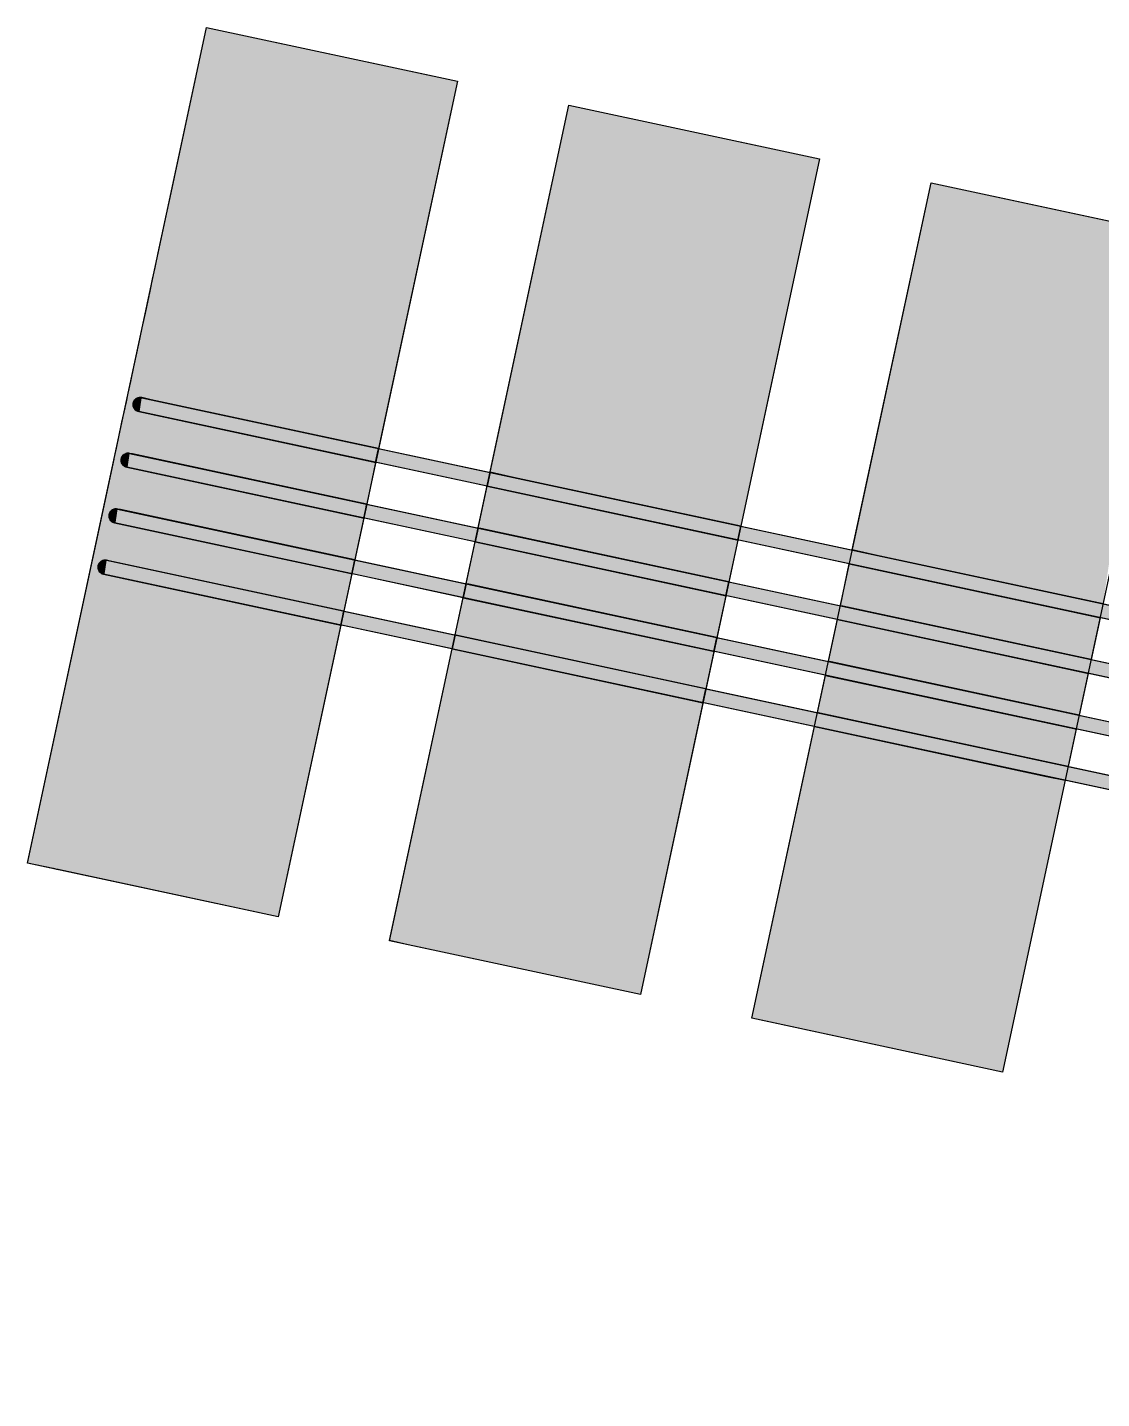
# Model space of a CAD drawing. Header units: millimetres. Extents: x 338 to 506, y 179 to 335.
# Drawn here: x 357.87 to 359.755, y 325.99 to 328.397 of the extents above; entities that cross this region are included whole.
import ezdxf

# ---------------------------------------------------------------- set-up
doc = ezdxf.new("R2010")
doc.units = ezdxf.units.MM
for name, color, linetype in [('MOBILIARIO_K', 252, 'Continuous'), ('MOBILIARIO_URBANO', 51, 'Continuous'), ('MUROS', 32, 'Continuous')]:
    doc.layers.add(name, color=color, linetype=linetype)

# ---------------------------------------------------------------- blocks, each defined once
blk = doc.blocks.new('*U871')
at = {"layer": 'MOBILIARIO_URBANO', "color": 0, "linetype": 'Continuous'}
for p, q in [((138.4232, 148.8436), (138.4261, 148.8896)), ((138.4261, 148.8896), (139.1499, 148.8436)), ((138.3976, 148.4405), (138.4225, 148.8319)), ((138.4225, 148.8319), (138.4226, 148.8343)), ((138.4226, 148.8343), (138.4228, 148.8366)), ((138.4228, 148.8366), (138.4229, 148.8387)), ((138.4229, 148.8387), (138.423, 148.8405)), ((138.423, 148.8405), (138.4231, 148.8419)), ((138.4231, 148.8419), (138.4232, 148.843)), ((138.4232, 148.8435), (138.4232, 148.8436)), ((138.4232, 148.843), (138.4232, 148.8435)), ((138.9472, 148.8319), (138.9224, 148.4405)), ((138.9476, 148.8343), (138.9472, 148.8319)), ((138.9485, 148.8366), (138.9476, 148.8343)), ((138.9498, 148.8387), (138.9485, 148.8366)), ((138.9515, 148.8405), (138.9498, 148.8387)), ((138.9534, 148.8419), (138.9515, 148.8405)), ((138.9557, 148.843), (138.9534, 148.8419)), ((138.9581, 148.8435), (138.9557, 148.843)), ((138.9629, 148.8432), (138.961, 148.8435)), ((138.9652, 148.8423), (138.9629, 148.8432)), ((138.9673, 148.8411), (138.9652, 148.8423)), ((138.9691, 148.8394), (138.9673, 148.8411)), ((138.9702, 148.8378), (138.9691, 148.8394)), ((138.9703, 148.8376), (138.9702, 148.8378)), ((138.9704, 148.8375), (138.9703, 148.8376)), ((138.9705, 148.8374), (138.9704, 148.8375)), ((138.9708, 148.8368), (138.9705, 148.8374)), ((138.9713, 148.8357), (138.9708, 148.8368)), ((138.9715, 148.8352), (138.9713, 148.8357)), ((138.9718, 148.8343), (138.9715, 148.8352)), ((138.9721, 148.8328), (138.9718, 148.8343)), ((138.9721, 148.8325), (138.9721, 148.8328)), ((138.9722, 148.8305), (138.9721, 148.8325)), ((138.9721, 148.8284), (138.9722, 148.8303)), ((138.9722, 148.8303), (138.9722, 148.8305)), ((139.0401, 148.8303), (139.0394, 148.8284)), ((139.0402, 148.8305), (139.0401, 148.8303)), ((139.0413, 148.8325), (139.0402, 148.8305)), ((139.0416, 148.8328), (139.0413, 148.8325)), ((139.0428, 148.8343), (139.0416, 148.8328)), ((139.0439, 148.8352), (139.0428, 148.8343)), ((139.0446, 148.8357), (139.0439, 148.8352)), ((139.0467, 148.8368), (139.0446, 148.8357)), ((139.0485, 148.8374), (139.0467, 148.8368)), ((139.0489, 148.8375), (139.0485, 148.8374)), ((139.05, 148.8376), (139.0489, 148.8375)), ((139.0557, 148.8371), (139.0535, 148.8376)), ((139.0578, 148.8361), (139.0557, 148.8371)), ((139.0597, 148.8348), (139.0578, 148.8361)), ((139.0613, 148.8331), (139.0597, 148.8348)), ((139.0625, 148.8312), (139.0613, 148.8331)), ((139.0626, 148.8312), (139.0625, 148.8312)), ((139.0626, 148.8311), (139.0626, 148.8312)), ((139.0628, 148.8306), (139.0626, 148.8311)), ((139.0632, 148.8296), (139.0628, 148.8306)), ((139.0634, 148.8291), (139.0632, 148.8296)), ((139.145, 148.8296), (139.1443, 148.8291)), ((139.1473, 148.8306), (139.145, 148.8296)), ((139.1497, 148.8311), (139.1473, 148.8306)), ((139.151, 148.8312), (139.1497, 148.8311)), ((139.1499, 148.8436), (139.1512, 148.8435)), ((139.1512, 148.8435), (139.1561, 148.8432)), ((139.1545, 148.8308), (139.1523, 148.8312)), ((139.1568, 148.83), (139.1545, 148.8308)), ((139.1561, 148.8432), (139.1696, 148.8423)), ((139.1589, 148.8287), (139.1568, 148.83)), ((139.1696, 148.8423), (139.1899, 148.8411)), ((139.1899, 148.8411), (139.2162, 148.8394)), ((139.2162, 148.8394), (139.2414, 148.8378)), ((139.2414, 148.8378), (139.2437, 148.8376)), ((139.2437, 148.8376), (139.2526, 148.8371)), ((139.2526, 148.8371), (139.2679, 148.8361)), ((139.2679, 148.8361), (139.2889, 148.8348)), ((139.2889, 148.8348), (139.315, 148.8331)), ((139.315, 148.8331), (139.3447, 148.8312)), ((139.3447, 148.8312), (139.3453, 148.8312)), ((139.3453, 148.8312), (139.3509, 148.8308)), ((139.3509, 148.8308), (139.3645, 148.83)), ((139.3645, 148.83), (139.3848, 148.8287)), ((138.9452, 148.4057), (138.9719, 148.8261)), ((138.9719, 148.8261), (138.9721, 148.8284)), ((139.0391, 148.8261), (139.0124, 148.4057)), ((139.037, 148.3999), (139.0637, 148.8195)), ((139.0394, 148.8284), (139.0391, 148.8261)), ((139.0637, 148.8281), (139.0634, 148.8291)), ((139.0639, 148.8268), (139.0637, 148.8281)), ((139.0637, 148.8195), (139.0638, 148.822)), ((139.0638, 148.822), (139.064, 148.8243)), ((139.064, 148.8263), (139.0639, 148.8268)), ((139.064, 148.8245), (139.064, 148.8263)), ((139.064, 148.8243), (139.064, 148.8245)), ((139.1388, 148.8195), (139.1122, 148.3999)), ((139.1368, 148.3935), (139.1635, 148.8131)), ((139.1392, 148.822), (139.1388, 148.8195)), ((139.1401, 148.8243), (139.1392, 148.822)), ((139.1402, 148.8245), (139.1401, 148.8243)), ((139.1414, 148.8263), (139.1402, 148.8245)), ((139.1418, 148.8268), (139.1414, 148.8263)), ((139.1431, 148.8281), (139.1418, 148.8268)), ((139.1443, 148.8291), (139.1431, 148.8281)), ((139.1607, 148.827), (139.1589, 148.8287)), ((139.1621, 148.825), (139.1607, 148.827)), ((139.1622, 148.8248), (139.1621, 148.825)), ((139.1623, 148.8247), (139.1622, 148.8248)), ((139.1623, 148.8245), (139.1623, 148.8247)), ((139.1627, 148.8238), (139.1623, 148.8245)), ((139.1631, 148.8228), (139.1627, 148.8238)), ((139.1632, 148.8228), (139.1631, 148.8228)), ((139.1635, 148.8213), (139.1632, 148.8228)), ((139.1637, 148.8204), (139.1635, 148.8213)), ((139.1635, 148.8131), (139.1636, 148.8154)), ((139.1636, 148.8154), (139.1638, 148.8176)), ((139.1637, 148.8196), (139.1637, 148.8204)), ((139.1638, 148.818), (139.1637, 148.8196)), ((139.1638, 148.8176), (139.1638, 148.818)), ((139.2386, 148.8131), (139.212, 148.3935)), ((139.239, 148.8154), (139.2386, 148.8131)), ((139.2398, 148.8176), (139.239, 148.8154)), ((139.24, 148.818), (139.2398, 148.8176)), ((139.2409, 148.8196), (139.24, 148.818)), ((139.2416, 148.8204), (139.2409, 148.8196)), ((139.2424, 148.8213), (139.2416, 148.8204)), ((139.2442, 148.8228), (139.2424, 148.8213)), ((139.2443, 148.8228), (139.2442, 148.8228)), ((139.2463, 148.8238), (139.2443, 148.8228)), ((139.2485, 148.8245), (139.2463, 148.8238)), ((139.2495, 148.8247), (139.2485, 148.8245)), ((139.2553, 148.8241), (139.253, 148.8247)), ((139.2574, 148.8231), (139.2553, 148.8241)), ((139.2593, 148.8218), (139.2574, 148.8231)), ((139.2609, 148.8201), (139.2593, 148.8218)), ((139.2621, 148.8182), (139.2609, 148.8201)), ((139.263, 148.8161), (139.2621, 148.8182)), ((139.2625, 148.7945), (139.2636, 148.8115)), ((139.2635, 148.8138), (139.263, 148.8161)), ((139.2636, 148.8115), (139.2635, 148.8138)), ((139.3848, 148.8287), (139.4111, 148.827)), ((139.4111, 148.827), (139.4424, 148.825)), ((139.4424, 148.825), (139.4456, 148.8248)), ((139.4456, 148.8248), (139.4479, 148.8247)), ((139.4479, 148.8247), (139.4569, 148.8241)), ((139.4569, 148.8241), (139.4721, 148.8231)), ((139.4721, 148.8231), (139.4931, 148.8218)), ((139.4931, 148.8218), (139.5193, 148.8201)), ((139.5193, 148.8201), (139.5496, 148.8182)), ((139.5496, 148.8182), (139.5831, 148.8161)), ((139.5831, 148.8161), (139.6186, 148.8138)), ((139.6186, 148.8138), (139.6549, 148.8115)), ((139.6549, 148.8115), (139.9231, 148.7945)), ((139.2366, 148.3872), (139.2625, 148.7945)), ((139.9231, 148.7945), (139.8973, 148.3872)), ((138.9203, 148.4073), (138.3976, 148.4405)), ((138.9224, 148.4405), (138.9203, 148.4073)), ((139.0121, 148.4014), (138.9452, 148.4057)), ((139.0124, 148.4057), (139.0121, 148.4014)), ((139.1119, 148.3951), (139.037, 148.3999)), ((139.1122, 148.3999), (139.1119, 148.3951)), ((139.2117, 148.3888), (139.1368, 148.3935)), ((139.212, 148.3935), (139.2117, 148.3888)), ((139.8946, 148.3454), (139.2366, 148.3872)), ((139.8973, 148.3872), (139.8946, 148.3454)), ((138.3828, 148.2077), (138.385, 148.2409)), ((138.385, 148.2409), (138.9076, 148.2077)), ((138.3564, 147.7918), (138.3828, 148.2077)), ((138.9076, 148.2077), (138.8812, 147.7918)), ((138.9323, 148.2018), (138.9326, 148.2061)), ((138.9326, 148.2061), (138.9994, 148.2018)), ((138.904, 147.757), (138.9323, 148.2018)), ((138.9994, 148.2018), (138.9712, 147.757)), ((138.9959, 147.7512), (139.0241, 148.1955)), ((139.0241, 148.1955), (139.0244, 148.2003)), ((139.0244, 148.2003), (139.0992, 148.1955)), ((139.0992, 148.1955), (139.071, 147.7512)), ((139.0957, 147.7448), (139.1239, 148.1892)), ((139.1239, 148.1892), (139.1242, 148.1939)), ((139.1242, 148.1939), (139.199, 148.1892)), ((139.199, 148.1892), (139.1708, 147.7448)), ((139.2213, 148.1458), (139.224, 148.1876)), ((139.224, 148.1876), (139.8819, 148.1458)), ((139.1954, 147.7385), (139.2213, 148.1458)), ((139.8819, 148.1458), (139.8561, 147.7385)), ((138.8791, 147.7586), (138.3564, 147.7918)), ((138.8812, 147.7918), (138.8791, 147.7586)), ((138.9709, 147.7527), (138.904, 147.757)), ((138.9712, 147.757), (138.9709, 147.7527)), ((139.0707, 147.7464), (138.9959, 147.7512)), ((139.071, 147.7512), (139.0707, 147.7464)), ((139.1705, 147.7401), (139.0957, 147.7448)), ((139.1708, 147.7448), (139.1705, 147.7401)), ((139.8534, 147.6967), (139.1954, 147.7385)), ((139.8561, 147.7385), (139.8534, 147.6967)), ((138.3417, 147.559), (138.3438, 147.5922)), ((138.3438, 147.5922), (138.8664, 147.559)), ((138.3153, 147.1431), (138.3417, 147.559)), ((138.8664, 147.559), (138.84, 147.1431)), ((138.8911, 147.5532), (138.8914, 147.5574)), ((138.8914, 147.5574), (138.9582, 147.5532)), ((138.8629, 147.1083), (138.8911, 147.5532)), ((138.9582, 147.5532), (138.93, 147.1083)), ((138.9547, 147.1025), (138.9829, 147.5468)), ((138.9829, 147.5468), (138.9832, 147.5516)), ((138.9832, 147.5516), (139.058, 147.5468)), ((139.058, 147.5468), (139.0298, 147.1025)), ((139.0545, 147.0961), (139.0827, 147.5405)), ((139.0827, 147.5405), (139.083, 147.5452)), ((139.083, 147.5452), (139.1578, 147.5405)), ((139.1578, 147.5405), (139.1296, 147.0961)), ((139.1801, 147.4971), (139.1828, 147.5389)), ((139.1828, 147.5389), (139.8408, 147.4971)), ((139.1543, 147.0898), (139.1801, 147.4971)), ((139.8408, 147.4971), (139.8149, 147.0898)), ((138.8379, 147.1099), (138.3153, 147.1431)), ((138.84, 147.1431), (138.8379, 147.1099)), ((138.9297, 147.1041), (138.8629, 147.1083)), ((138.93, 147.1083), (138.9297, 147.1041)), ((139.0295, 147.0977), (138.9547, 147.1025)), ((139.0298, 147.1025), (139.0295, 147.0977)), ((139.1293, 147.0914), (139.0545, 147.0961)), ((139.1296, 147.0961), (139.1293, 147.0914))]:
    blk.add_line(p, q, dxfattribs=at)
at = {"layer": 'MOBILIARIO_URBANO', "color": 0, "linetype": 'Continuous', "extrusion": (0, 0, -1)}
for points in [[(-138.4261, 148.8896), (-139.1499, 148.8436), (-138.4232, 148.8436)], [(-138.4225, 148.8319), (-138.9224, 148.4405), (-138.3976, 148.4405)], [(-138.4226, 148.8343), (-138.9472, 148.8319), (-138.4225, 148.8319)], [(-138.4225, 148.8319), (-138.9472, 148.8319), (-138.9224, 148.4405)], [(-138.4228, 148.8366), (-138.9476, 148.8343), (-138.4226, 148.8343)], [(-138.4226, 148.8343), (-138.9476, 148.8343), (-138.9472, 148.8319)], [(-138.4229, 148.8387), (-138.9485, 148.8366), (-138.4228, 148.8366)], [(-138.4228, 148.8366), (-138.9485, 148.8366), (-138.9476, 148.8343)], [(-138.423, 148.8405), (-138.9498, 148.8387), (-138.4229, 148.8387)], [(-138.4229, 148.8387), (-138.9498, 148.8387), (-138.9485, 148.8366)], [(-138.4231, 148.8419), (-138.9515, 148.8405), (-138.423, 148.8405)], [(-138.423, 148.8405), (-138.9515, 148.8405), (-138.9498, 148.8387)], [(-138.4232, 148.843), (-138.9534, 148.8419), (-138.4231, 148.8419)], [(-138.4231, 148.8419), (-138.9534, 148.8419), (-138.9515, 148.8405)], [(-138.4232, 148.8436), (-138.9581, 148.8435), (-138.4232, 148.8435)], [(-138.4232, 148.8436), (-138.9605, 148.8436), (-138.9581, 148.8435)], [(-138.4232, 148.8435), (-138.9557, 148.843), (-138.4232, 148.843)], [(-138.4232, 148.8435), (-138.9581, 148.8435), (-138.9557, 148.843)], [(-138.4232, 148.843), (-138.9557, 148.843), (-138.9534, 148.8419)], [(-138.9605, 148.8436), (-139.1512, 148.8435), (-138.961, 148.8435)], [(-138.9605, 148.8436), (-139.1499, 148.8436), (-139.1512, 148.8435)], [(-138.961, 148.8435), (-139.1561, 148.8432), (-138.9629, 148.8432)], [(-138.961, 148.8435), (-139.1512, 148.8435), (-139.1561, 148.8432)], [(-138.9629, 148.8432), (-139.1696, 148.8423), (-138.9652, 148.8423)], [(-138.9629, 148.8432), (-139.1561, 148.8432), (-139.1696, 148.8423)], [(-138.9652, 148.8423), (-139.1899, 148.8411), (-138.9673, 148.8411)], [(-138.9652, 148.8423), (-139.1696, 148.8423), (-139.1899, 148.8411)], [(-138.9673, 148.8411), (-139.2162, 148.8394), (-138.9691, 148.8394)], [(-138.9673, 148.8411), (-139.1899, 148.8411), (-139.2162, 148.8394)], [(-138.9691, 148.8394), (-139.2414, 148.8378), (-138.9702, 148.8378)], [(-138.9691, 148.8394), (-139.2162, 148.8394), (-139.2414, 148.8378)], [(-138.9702, 148.8378), (-139.05, 148.8376), (-138.9703, 148.8376)], [(-138.9702, 148.8378), (-139.0512, 148.8378), (-139.05, 148.8376)], [(-138.9703, 148.8376), (-139.0489, 148.8375), (-138.9704, 148.8375)], [(-138.9703, 148.8376), (-139.05, 148.8376), (-139.0489, 148.8375)], [(-138.9704, 148.8375), (-139.0485, 148.8374), (-138.9705, 148.8374)], [(-138.9704, 148.8375), (-139.0489, 148.8375), (-139.0485, 148.8374)], [(-138.9705, 148.8374), (-139.0467, 148.8368), (-138.9708, 148.8368)], [(-138.9705, 148.8374), (-139.0485, 148.8374), (-139.0467, 148.8368)], [(-138.9708, 148.8368), (-139.0446, 148.8357), (-138.9713, 148.8357)], [(-138.9708, 148.8368), (-139.0467, 148.8368), (-139.0446, 148.8357)], [(-138.9713, 148.8357), (-139.0439, 148.8352), (-138.9715, 148.8352)], [(-138.9713, 148.8357), (-139.0446, 148.8357), (-139.0439, 148.8352)], [(-138.9715, 148.8352), (-139.0428, 148.8343), (-138.9718, 148.8343)], [(-138.9715, 148.8352), (-139.0439, 148.8352), (-139.0428, 148.8343)], [(-138.9718, 148.8343), (-139.0416, 148.8328), (-138.9721, 148.8328)], [(-138.9718, 148.8343), (-139.0428, 148.8343), (-139.0416, 148.8328)], [(-138.9721, 148.8328), (-139.0413, 148.8325), (-138.9721, 148.8325)], [(-138.9721, 148.8328), (-139.0416, 148.8328), (-139.0413, 148.8325)], [(-138.9721, 148.8325), (-139.0402, 148.8305), (-138.9722, 148.8305)], [(-138.9721, 148.8325), (-139.0413, 148.8325), (-139.0402, 148.8305)], [(-138.9722, 148.8303), (-139.0394, 148.8284), (-138.9721, 148.8284)], [(-138.9722, 148.8305), (-139.0401, 148.8303), (-138.9722, 148.8303)], [(-138.9722, 148.8305), (-139.0402, 148.8305), (-139.0401, 148.8303)], [(-138.9722, 148.8303), (-139.0401, 148.8303), (-139.0394, 148.8284)], [(-139.0512, 148.8378), (-139.2437, 148.8376), (-139.0535, 148.8376)], [(-139.0512, 148.8378), (-139.2414, 148.8378), (-139.2437, 148.8376)], [(-139.0535, 148.8376), (-139.2526, 148.8371), (-139.0557, 148.8371)], [(-139.0535, 148.8376), (-139.2437, 148.8376), (-139.2526, 148.8371)], [(-139.0557, 148.8371), (-139.2679, 148.8361), (-139.0578, 148.8361)], [(-139.0557, 148.8371), (-139.2526, 148.8371), (-139.2679, 148.8361)], [(-139.0578, 148.8361), (-139.2889, 148.8348), (-139.0597, 148.8348)], [(-139.0578, 148.8361), (-139.2679, 148.8361), (-139.2889, 148.8348)], [(-139.0597, 148.8348), (-139.315, 148.8331), (-139.0613, 148.8331)], [(-139.0597, 148.8348), (-139.2889, 148.8348), (-139.315, 148.8331)], [(-139.0613, 148.8331), (-139.3447, 148.8312), (-139.0625, 148.8312)], [(-139.0613, 148.8331), (-139.315, 148.8331), (-139.3447, 148.8312)], [(-139.0625, 148.8312), (-139.151, 148.8312), (-139.0626, 148.8312)], [(-139.0625, 148.8312), (-139.1521, 148.8312), (-139.151, 148.8312)], [(-139.0626, 148.8312), (-139.1497, 148.8311), (-139.0626, 148.8311)], [(-139.0626, 148.8312), (-139.151, 148.8312), (-139.1497, 148.8311)], [(-139.0626, 148.8311), (-139.1473, 148.8306), (-139.0628, 148.8306)], [(-139.0626, 148.8311), (-139.1497, 148.8311), (-139.1473, 148.8306)], [(-139.0628, 148.8306), (-139.145, 148.8296), (-139.0632, 148.8296)], [(-139.0628, 148.8306), (-139.1473, 148.8306), (-139.145, 148.8296)], [(-139.0632, 148.8296), (-139.1443, 148.8291), (-139.0634, 148.8291)], [(-139.0632, 148.8296), (-139.145, 148.8296), (-139.1443, 148.8291)], [(-139.1521, 148.8312), (-139.3453, 148.8312), (-139.1523, 148.8312)], [(-139.1521, 148.8312), (-139.3447, 148.8312), (-139.3453, 148.8312)], [(-139.1523, 148.8312), (-139.3509, 148.8308), (-139.1545, 148.8308)], [(-139.1523, 148.8312), (-139.3453, 148.8312), (-139.3509, 148.8308)], [(-139.1545, 148.8308), (-139.3645, 148.83), (-139.1568, 148.83)], [(-139.1545, 148.8308), (-139.3509, 148.8308), (-139.3645, 148.83)], [(-139.1568, 148.83), (-139.3848, 148.8287), (-139.1589, 148.8287)], [(-139.1568, 148.83), (-139.3645, 148.83), (-139.3848, 148.8287)], [(-138.9719, 148.8261), (-139.0124, 148.4057), (-138.9452, 148.4057)], [(-138.9721, 148.8284), (-139.0391, 148.8261), (-138.9719, 148.8261)], [(-138.9719, 148.8261), (-139.0391, 148.8261), (-139.0124, 148.4057)], [(-138.9721, 148.8284), (-139.0394, 148.8284), (-139.0391, 148.8261)], [(-139.0637, 148.8195), (-139.1122, 148.3999), (-139.037, 148.3999)], [(-139.0634, 148.8291), (-139.1431, 148.8281), (-139.0637, 148.8281)], [(-139.0634, 148.8291), (-139.1443, 148.8291), (-139.1431, 148.8281)], [(-139.0637, 148.8281), (-139.1418, 148.8268), (-139.0639, 148.8268)], [(-139.0637, 148.8281), (-139.1431, 148.8281), (-139.1418, 148.8268)], [(-139.0638, 148.822), (-139.1388, 148.8195), (-139.0637, 148.8195)], [(-139.0637, 148.8195), (-139.1388, 148.8195), (-139.1122, 148.3999)], [(-139.064, 148.8243), (-139.1392, 148.822), (-139.0638, 148.822)], [(-139.0638, 148.822), (-139.1392, 148.822), (-139.1388, 148.8195)], [(-139.0639, 148.8268), (-139.1414, 148.8263), (-139.064, 148.8263)], [(-139.0639, 148.8268), (-139.1418, 148.8268), (-139.1414, 148.8263)], [(-139.064, 148.8263), (-139.1402, 148.8245), (-139.064, 148.8245)], [(-139.064, 148.8263), (-139.1414, 148.8263), (-139.1402, 148.8245)], [(-139.064, 148.8245), (-139.1401, 148.8243), (-139.064, 148.8243)], [(-139.064, 148.8245), (-139.1402, 148.8245), (-139.1401, 148.8243)], [(-139.064, 148.8243), (-139.1401, 148.8243), (-139.1392, 148.822)], [(-139.1635, 148.8131), (-139.212, 148.3935), (-139.1368, 148.3935)], [(-139.1589, 148.8287), (-139.4111, 148.827), (-139.1607, 148.827)], [(-139.1589, 148.8287), (-139.3848, 148.8287), (-139.4111, 148.827)], [(-139.1607, 148.827), (-139.4424, 148.825), (-139.1621, 148.825)], [(-139.1607, 148.827), (-139.4111, 148.827), (-139.4424, 148.825)], [(-139.1621, 148.825), (-139.4456, 148.8248), (-139.1622, 148.8248)], [(-139.1621, 148.825), (-139.4424, 148.825), (-139.4456, 148.8248)], [(-139.1622, 148.8248), (-139.2495, 148.8247), (-139.1623, 148.8247)], [(-139.1622, 148.8248), (-139.2507, 148.8248), (-139.2495, 148.8247)], [(-139.1623, 148.8247), (-139.2485, 148.8245), (-139.1623, 148.8245)], [(-139.1623, 148.8247), (-139.2495, 148.8247), (-139.2485, 148.8245)], [(-139.1623, 148.8245), (-139.2463, 148.8238), (-139.1627, 148.8238)], [(-139.1623, 148.8245), (-139.2485, 148.8245), (-139.2463, 148.8238)], [(-139.1627, 148.8238), (-139.2443, 148.8228), (-139.1631, 148.8228)], [(-139.1627, 148.8238), (-139.2463, 148.8238), (-139.2443, 148.8228)], [(-139.1631, 148.8228), (-139.2442, 148.8228), (-139.1632, 148.8228)], [(-139.1631, 148.8228), (-139.2443, 148.8228), (-139.2442, 148.8228)], [(-139.1632, 148.8228), (-139.2424, 148.8213), (-139.1635, 148.8213)], [(-139.1632, 148.8228), (-139.2442, 148.8228), (-139.2424, 148.8213)], [(-139.1635, 148.8213), (-139.2416, 148.8204), (-139.1637, 148.8204)], [(-139.1635, 148.8213), (-139.2424, 148.8213), (-139.2416, 148.8204)], [(-139.1636, 148.8154), (-139.2386, 148.8131), (-139.1635, 148.8131)], [(-139.1635, 148.8131), (-139.2386, 148.8131), (-139.212, 148.3935)], [(-139.1638, 148.8176), (-139.239, 148.8154), (-139.1636, 148.8154)], [(-139.1636, 148.8154), (-139.239, 148.8154), (-139.2386, 148.8131)], [(-139.1637, 148.8204), (-139.2409, 148.8196), (-139.1637, 148.8196)], [(-139.1637, 148.8204), (-139.2416, 148.8204), (-139.2409, 148.8196)], [(-139.1637, 148.8196), (-139.24, 148.818), (-139.1638, 148.818)], [(-139.1637, 148.8196), (-139.2409, 148.8196), (-139.24, 148.818)], [(-139.1638, 148.818), (-139.2398, 148.8176), (-139.1638, 148.8176)], [(-139.1638, 148.818), (-139.24, 148.818), (-139.2398, 148.8176)], [(-139.1638, 148.8176), (-139.2398, 148.8176), (-139.239, 148.8154)], [(-139.2507, 148.8248), (-139.4479, 148.8247), (-139.253, 148.8247)], [(-139.2507, 148.8248), (-139.4456, 148.8248), (-139.4479, 148.8247)], [(-139.253, 148.8247), (-139.4569, 148.8241), (-139.2553, 148.8241)], [(-139.253, 148.8247), (-139.4479, 148.8247), (-139.4569, 148.8241)], [(-139.2553, 148.8241), (-139.4721, 148.8231), (-139.2574, 148.8231)], [(-139.2553, 148.8241), (-139.4569, 148.8241), (-139.4721, 148.8231)], [(-139.2574, 148.8231), (-139.4931, 148.8218), (-139.2593, 148.8218)], [(-139.2574, 148.8231), (-139.4721, 148.8231), (-139.4931, 148.8218)], [(-139.2593, 148.8218), (-139.5193, 148.8201), (-139.2609, 148.8201)], [(-139.2593, 148.8218), (-139.4931, 148.8218), (-139.5193, 148.8201)], [(-139.2609, 148.8201), (-139.5496, 148.8182), (-139.2621, 148.8182)], [(-139.2609, 148.8201), (-139.5193, 148.8201), (-139.5496, 148.8182)], [(-139.2621, 148.8182), (-139.5831, 148.8161), (-139.263, 148.8161)], [(-139.2621, 148.8182), (-139.5496, 148.8182), (-139.5831, 148.8161)], [(-139.2636, 148.8115), (-139.9231, 148.7945), (-139.2625, 148.7945)], [(-139.263, 148.8161), (-139.6186, 148.8138), (-139.2635, 148.8138)], [(-139.263, 148.8161), (-139.5831, 148.8161), (-139.6186, 148.8138)], [(-139.2635, 148.8138), (-139.6549, 148.8115), (-139.2636, 148.8115)], [(-139.2635, 148.8138), (-139.6186, 148.8138), (-139.6549, 148.8115)], [(-139.2636, 148.8115), (-139.6549, 148.8115), (-139.9231, 148.7945)], [(-139.2625, 148.7945), (-139.8973, 148.3872), (-139.2366, 148.3872)], [(-139.2625, 148.7945), (-139.9231, 148.7945), (-139.8973, 148.3872)], [(-138.3976, 148.4405), (-138.9224, 148.4405), (-138.9203, 148.4073)], [(-138.9452, 148.4057), (-139.0124, 148.4057), (-139.0121, 148.4014)], [(-139.037, 148.3999), (-139.1122, 148.3999), (-139.1119, 148.3951)], [(-139.1368, 148.3935), (-139.212, 148.3935), (-139.2117, 148.3888)], [(-139.2366, 148.3872), (-139.8973, 148.3872), (-139.8946, 148.3454)], [(-138.385, 148.2409), (-138.9076, 148.2077), (-138.3828, 148.2077)], [(-138.3828, 148.2077), (-138.8812, 147.7918), (-138.3564, 147.7918)], [(-138.3828, 148.2077), (-138.9076, 148.2077), (-138.8812, 147.7918)], [(-138.9326, 148.2061), (-138.9994, 148.2018), (-138.9323, 148.2018)], [(-138.9323, 148.2018), (-138.9712, 147.757), (-138.904, 147.757)], [(-138.9323, 148.2018), (-138.9994, 148.2018), (-138.9712, 147.757)], [(-139.0241, 148.1955), (-139.071, 147.7512), (-138.9959, 147.7512)], [(-139.0244, 148.2003), (-139.0992, 148.1955), (-139.0241, 148.1955)], [(-139.0241, 148.1955), (-139.0992, 148.1955), (-139.071, 147.7512)], [(-139.1239, 148.1892), (-139.1708, 147.7448), (-139.0957, 147.7448)], [(-139.1242, 148.1939), (-139.199, 148.1892), (-139.1239, 148.1892)], [(-139.1239, 148.1892), (-139.199, 148.1892), (-139.1708, 147.7448)], [(-139.224, 148.1876), (-139.8819, 148.1458), (-139.2213, 148.1458)], [(-139.2213, 148.1458), (-139.8561, 147.7385), (-139.1954, 147.7385)], [(-139.2213, 148.1458), (-139.8819, 148.1458), (-139.8561, 147.7385)], [(-138.3564, 147.7918), (-138.8812, 147.7918), (-138.8791, 147.7586)], [(-138.904, 147.757), (-138.9712, 147.757), (-138.9709, 147.7527)], [(-138.9959, 147.7512), (-139.071, 147.7512), (-139.0707, 147.7464)], [(-139.0957, 147.7448), (-139.1708, 147.7448), (-139.1705, 147.7401)], [(-139.1954, 147.7385), (-139.8561, 147.7385), (-139.8534, 147.6967)], [(-138.3438, 147.5922), (-138.8664, 147.559), (-138.3417, 147.559)], [(-138.3417, 147.559), (-138.84, 147.1431), (-138.3153, 147.1431)], [(-138.3417, 147.559), (-138.8664, 147.559), (-138.84, 147.1431)], [(-138.8914, 147.5574), (-138.9582, 147.5532), (-138.8911, 147.5532)], [(-138.8911, 147.5532), (-138.93, 147.1083), (-138.8629, 147.1083)], [(-138.8911, 147.5532), (-138.9582, 147.5532), (-138.93, 147.1083)], [(-138.9829, 147.5468), (-139.0298, 147.1025), (-138.9547, 147.1025)], [(-138.9832, 147.5516), (-139.058, 147.5468), (-138.9829, 147.5468)], [(-138.9829, 147.5468), (-139.058, 147.5468), (-139.0298, 147.1025)], [(-139.0827, 147.5405), (-139.1296, 147.0961), (-139.0545, 147.0961)], [(-139.083, 147.5452), (-139.1578, 147.5405), (-139.0827, 147.5405)], [(-139.0827, 147.5405), (-139.1578, 147.5405), (-139.1296, 147.0961)], [(-139.1828, 147.5389), (-139.8408, 147.4971), (-139.1801, 147.4971)], [(-139.1801, 147.4971), (-139.8149, 147.0898), (-139.1543, 147.0898)], [(-139.1801, 147.4971), (-139.8408, 147.4971), (-139.8149, 147.0898)], [(-138.3153, 147.1431), (-138.84, 147.1431), (-138.8379, 147.1099)], [(-138.8629, 147.1083), (-138.93, 147.1083), (-138.9297, 147.1041)], [(-138.9547, 147.1025), (-139.0298, 147.1025), (-139.0295, 147.0977)], [(-139.0545, 147.0961), (-139.1296, 147.0961), (-139.1293, 147.0914)]]:
    blk.add_solid(points, dxfattribs=at)
blk = doc.blocks.new('*U898')
at = {"layer": 'MOBILIARIO_URBANO', "linetype": 'Continuous'}
for p, q in [((138.9203, 148.4073), (138.9471, 148.8303)), ((138.9722, 148.8303), (138.9453, 148.4073)), ((138.9471, 148.8303), (138.9472, 148.8319)), ((138.9472, 148.8319), (138.9474, 148.8328)), ((138.9474, 148.8328), (138.9476, 148.8343)), ((138.9476, 148.8343), (138.9479, 148.8352)), ((138.9479, 148.8352), (138.9485, 148.8366)), ((138.9485, 148.8366), (138.949, 148.8374)), ((138.949, 148.8374), (138.9498, 148.8387)), ((138.9498, 148.8387), (138.9504, 148.8394)), ((138.9504, 148.8394), (138.9515, 148.8405)), ((138.9515, 148.8405), (138.9522, 148.8411)), ((138.9522, 148.8411), (138.9534, 148.8419)), ((138.9534, 148.8419), (138.9543, 148.8423)), ((138.9543, 148.8423), (138.9557, 148.843)), ((138.9557, 148.843), (138.9567, 148.8432)), ((138.9567, 148.8432), (138.9581, 148.8435)), ((138.9581, 148.8435), (138.9605, 148.8436)), ((138.9605, 148.8436), (138.961, 148.8435)), ((138.961, 148.8435), (138.9629, 148.8432)), ((138.9629, 148.8432), (138.9636, 148.843)), ((138.9636, 148.843), (138.9652, 148.8423)), ((138.9652, 148.8423), (138.9659, 148.8419)), ((138.9659, 148.8419), (138.9673, 148.8411)), ((138.9673, 148.8411), (138.9679, 148.8405)), ((138.9679, 148.8405), (138.9691, 148.8394)), ((138.9691, 148.8394), (138.9696, 148.8387)), ((138.9696, 148.8387), (138.9705, 148.8374)), ((138.9705, 148.8374), (138.9709, 148.8366)), ((138.9709, 148.8366), (138.9715, 148.8352)), ((138.9715, 148.8352), (138.9717, 148.8343)), ((138.9717, 148.8343), (138.9721, 148.8328)), ((138.9721, 148.8328), (138.9721, 148.8319)), ((138.9721, 148.8319), (138.9722, 148.8303)), ((139.0397, 148.8291), (139.0402, 148.8305)), ((139.0402, 148.8305), (139.0406, 148.8312)), ((139.0406, 148.8312), (139.0413, 148.8325)), ((139.0413, 148.8325), (139.0418, 148.8331)), ((139.0418, 148.8331), (139.0428, 148.8343)), ((139.0428, 148.8343), (139.0435, 148.8348)), ((139.0435, 148.8348), (139.0446, 148.8357)), ((139.0446, 148.8357), (139.0454, 148.8361)), ((139.0454, 148.8361), (139.0467, 148.8368)), ((139.0467, 148.8368), (139.0475, 148.8371)), ((139.0475, 148.8371), (139.0489, 148.8375)), ((139.0489, 148.8375), (139.05, 148.8376)), ((139.05, 148.8376), (139.0512, 148.8378)), ((139.0512, 148.8378), (139.0535, 148.8376)), ((139.0535, 148.8376), (139.054, 148.8375)), ((139.054, 148.8375), (139.0557, 148.8371)), ((139.0557, 148.8371), (139.0563, 148.8368)), ((139.0563, 148.8368), (139.0578, 148.8361)), ((139.0578, 148.8361), (139.0583, 148.8357)), ((139.0583, 148.8357), (139.0597, 148.8348)), ((139.0597, 148.8348), (139.0602, 148.8343)), ((139.0602, 148.8343), (139.0613, 148.8331)), ((139.0613, 148.8331), (139.0617, 148.8325)), ((139.0617, 148.8325), (139.0626, 148.8312)), ((139.0626, 148.8312), (139.0628, 148.8305)), ((139.0628, 148.8305), (139.0634, 148.8291)), ((139.1438, 148.8287), (139.145, 148.8296)), ((139.145, 148.8296), (139.1459, 148.83)), ((139.1459, 148.83), (139.1473, 148.8306)), ((139.1473, 148.8306), (139.1483, 148.8308)), ((139.1483, 148.8308), (139.1497, 148.8311)), ((139.1497, 148.8311), (139.151, 148.8312)), ((139.151, 148.8312), (139.1521, 148.8312)), ((139.1521, 148.8312), (139.1523, 148.8312)), ((139.1523, 148.8312), (139.1526, 148.8311)), ((139.1526, 148.8311), (139.1545, 148.8308)), ((139.1545, 148.8308), (139.1552, 148.8306)), ((139.1552, 148.8306), (139.1568, 148.83)), ((139.1568, 148.83), (139.1575, 148.8296)), ((139.1575, 148.8296), (139.1589, 148.8287)), ((139.0121, 148.4014), (139.039, 148.8245)), ((139.064, 148.8245), (139.0371, 148.4014)), ((139.039, 148.8245), (139.0391, 148.8261)), ((139.0391, 148.8261), (139.0392, 148.8268)), ((139.0392, 148.8268), (139.0394, 148.8284)), ((139.0394, 148.8284), (139.0397, 148.8291)), ((139.0634, 148.8291), (139.0636, 148.8284)), ((139.0636, 148.8284), (139.0639, 148.8268)), ((139.0639, 148.8268), (139.064, 148.8261)), ((139.064, 148.8261), (139.064, 148.8245)), ((139.1119, 148.3951), (139.1387, 148.818)), ((139.1638, 148.818), (139.1369, 148.3951)), ((139.1387, 148.818), (139.1388, 148.8195)), ((139.1388, 148.8195), (139.139, 148.8204)), ((139.139, 148.8204), (139.1392, 148.822)), ((139.1392, 148.822), (139.1395, 148.8228)), ((139.1395, 148.8228), (139.1401, 148.8243)), ((139.1401, 148.8243), (139.1406, 148.825)), ((139.1406, 148.825), (139.1414, 148.8263)), ((139.1414, 148.8263), (139.142, 148.827)), ((139.142, 148.827), (139.1431, 148.8281)), ((139.1431, 148.8281), (139.1438, 148.8287)), ((139.1589, 148.8287), (139.1595, 148.8281)), ((139.1595, 148.8281), (139.1607, 148.827)), ((139.1607, 148.827), (139.1612, 148.8263)), ((139.1612, 148.8263), (139.1621, 148.825)), ((139.1621, 148.825), (139.1625, 148.8243)), ((139.1625, 148.8243), (139.1631, 148.8228)), ((139.1631, 148.8228), (139.1633, 148.822)), ((139.1633, 148.822), (139.1637, 148.8204)), ((139.1637, 148.8204), (139.1637, 148.8195)), ((139.1637, 148.8195), (139.1638, 148.818)), ((139.2117, 148.3888), (139.2385, 148.8115)), ((139.2636, 148.8115), (139.2367, 148.3888)), ((139.2385, 148.8115), (139.2386, 148.8131)), ((139.2386, 148.8131), (139.2387, 148.8138)), ((139.2387, 148.8138), (139.239, 148.8154)), ((139.239, 148.8154), (139.2392, 148.8161)), ((139.2392, 148.8161), (139.2398, 148.8176)), ((139.2398, 148.8176), (139.2401, 148.8182)), ((139.2401, 148.8182), (139.2409, 148.8196)), ((139.2409, 148.8196), (139.2414, 148.8201)), ((139.2414, 148.8201), (139.2424, 148.8213)), ((139.2424, 148.8213), (139.243, 148.8218)), ((139.243, 148.8218), (139.2442, 148.8228)), ((139.2442, 148.8228), (139.2449, 148.8231)), ((139.2449, 148.8231), (139.2463, 148.8238)), ((139.2463, 148.8238), (139.2471, 148.8241)), ((139.2471, 148.8241), (139.2485, 148.8245)), ((139.2485, 148.8245), (139.2495, 148.8247)), ((139.2495, 148.8247), (139.2507, 148.8248)), ((139.2507, 148.8248), (139.253, 148.8247)), ((139.253, 148.8247), (139.2536, 148.8245)), ((139.2536, 148.8245), (139.2553, 148.8241)), ((139.2553, 148.8241), (139.2558, 148.8238)), ((139.2558, 148.8238), (139.2574, 148.8231)), ((139.2574, 148.8231), (139.2579, 148.8228)), ((139.2579, 148.8228), (139.2593, 148.8218)), ((139.2593, 148.8218), (139.2597, 148.8213)), ((139.2597, 148.8213), (139.2609, 148.8201)), ((139.2609, 148.8201), (139.2612, 148.8196)), ((139.2612, 148.8196), (139.2621, 148.8182)), ((139.2621, 148.8182), (139.2624, 148.8176)), ((139.2624, 148.8176), (139.263, 148.8161)), ((139.263, 148.8161), (139.2632, 148.8154)), ((139.2632, 148.8154), (139.2635, 148.8138)), ((139.2635, 148.8138), (139.2635, 148.8131)), ((139.2635, 148.8131), (139.2636, 148.8115)), ((138.9076, 148.2077), (138.9202, 148.4057)), ((138.9202, 148.4057), (138.9203, 148.4073)), ((138.9203, 148.4073), (138.9452, 148.4057)), ((138.9452, 148.4057), (138.9203, 148.4073)), ((138.9452, 148.4057), (138.9327, 148.2077)), ((138.9453, 148.4073), (138.9452, 148.4057)), ((138.9994, 148.2018), (139.012, 148.3999)), ((139.012, 148.3999), (139.0121, 148.4014)), ((139.0121, 148.4014), (139.037, 148.3999)), ((139.037, 148.3999), (139.0121, 148.4014)), ((139.037, 148.3999), (139.0245, 148.2018)), ((139.0371, 148.4014), (139.037, 148.3999)), ((139.0992, 148.1955), (139.1118, 148.3935)), ((139.1118, 148.3935), (139.1119, 148.3951)), ((139.1119, 148.3951), (139.1368, 148.3935)), ((139.1368, 148.3935), (139.1119, 148.3951)), ((139.1368, 148.3935), (139.1243, 148.1955)), ((139.1369, 148.3951), (139.1368, 148.3935)), ((139.199, 148.1892), (139.2116, 148.3872)), ((139.2116, 148.3872), (139.2117, 148.3888)), ((139.2117, 148.3888), (139.2366, 148.3872)), ((139.2366, 148.3872), (139.2117, 148.3888)), ((139.2366, 148.3872), (139.2241, 148.1892)), ((139.2367, 148.3888), (139.2366, 148.3872)), ((138.8791, 147.7586), (138.9075, 148.2061)), ((138.9326, 148.2061), (138.9041, 147.7586)), ((138.9075, 148.2061), (138.9076, 148.2077)), ((138.9076, 148.2077), (138.9326, 148.2061)), ((138.9326, 148.2061), (138.9076, 148.2077)), ((138.9327, 148.2077), (138.9326, 148.2061)), ((138.9709, 147.7527), (138.9993, 148.2003)), ((139.0244, 148.2003), (138.996, 147.7527)), ((138.9993, 148.2003), (138.9994, 148.2018)), ((138.9994, 148.2018), (139.0244, 148.2003)), ((139.0244, 148.2003), (138.9994, 148.2018)), ((139.0245, 148.2018), (139.0244, 148.2003)), ((139.0707, 147.7464), (139.0991, 148.1939)), ((139.1242, 148.1939), (139.0958, 147.7464)), ((139.0991, 148.1939), (139.0992, 148.1955)), ((139.0992, 148.1955), (139.1242, 148.1939)), ((139.1242, 148.1939), (139.0992, 148.1955)), ((139.1243, 148.1955), (139.1242, 148.1939)), ((139.1705, 147.7401), (139.1989, 148.1876)), ((139.224, 148.1876), (139.1955, 147.7401)), ((139.1989, 148.1876), (139.199, 148.1892)), ((139.199, 148.1892), (139.224, 148.1876)), ((139.224, 148.1876), (139.199, 148.1892)), ((139.2241, 148.1892), (139.224, 148.1876)), ((138.51, 141.9458), (138.879, 147.757)), ((138.904, 147.757), (138.5351, 141.9458)), ((138.6018, 141.94), (138.9708, 147.7512)), ((138.9959, 147.7512), (138.6269, 141.94)), ((138.879, 147.757), (138.8791, 147.7586)), ((138.8791, 147.7586), (138.904, 147.757)), ((138.904, 147.757), (138.8791, 147.7586)), ((138.9041, 147.7586), (138.904, 147.757)), ((138.9708, 147.7512), (138.9709, 147.7527)), ((138.9709, 147.7527), (138.9959, 147.7512)), ((138.9959, 147.7512), (138.9709, 147.7527)), ((138.996, 147.7527), (138.9959, 147.7512)), ((138.7016, 141.9334), (139.0706, 147.7448)), ((139.0957, 147.7448), (138.7267, 141.9334)), ((138.8014, 141.927), (139.1704, 147.7385)), ((139.1954, 147.7385), (138.8265, 141.927)), ((139.0706, 147.7448), (139.0707, 147.7464)), ((139.0707, 147.7464), (139.0957, 147.7448)), ((139.0957, 147.7448), (139.0707, 147.7464)), ((139.0958, 147.7464), (139.0957, 147.7448)), ((139.1704, 147.7385), (139.1705, 147.7401)), ((139.1705, 147.7401), (139.1954, 147.7385)), ((139.1954, 147.7385), (139.1705, 147.7401)), ((139.1955, 147.7401), (139.1954, 147.7385))]:
    blk.add_line(p, q, dxfattribs=at)
at = {"layer": 'MOBILIARIO_URBANO', "linetype": 'Continuous', "extrusion": (0, 0, -1)}
for points in [[(-138.9471, 148.8303), (-138.9453, 148.4073), (-138.9203, 148.4073)], [(-138.9471, 148.8303), (-138.9722, 148.8303), (-138.9453, 148.4073)], [(-138.9472, 148.8319), (-138.9722, 148.8303), (-138.9471, 148.8303)], [(-138.9474, 148.8328), (-138.9721, 148.8319), (-138.9472, 148.8319)], [(-138.9472, 148.8319), (-138.9721, 148.8319), (-138.9722, 148.8303)], [(-138.9476, 148.8343), (-138.9721, 148.8328), (-138.9474, 148.8328)], [(-138.9474, 148.8328), (-138.9721, 148.8328), (-138.9721, 148.8319)], [(-138.9479, 148.8352), (-138.9717, 148.8343), (-138.9476, 148.8343)], [(-138.9476, 148.8343), (-138.9717, 148.8343), (-138.9721, 148.8328)], [(-138.9485, 148.8366), (-138.9715, 148.8352), (-138.9479, 148.8352)], [(-138.9479, 148.8352), (-138.9715, 148.8352), (-138.9717, 148.8343)], [(-138.949, 148.8374), (-138.9709, 148.8366), (-138.9485, 148.8366)], [(-138.9485, 148.8366), (-138.9709, 148.8366), (-138.9715, 148.8352)], [(-138.9498, 148.8387), (-138.9705, 148.8374), (-138.949, 148.8374)], [(-138.949, 148.8374), (-138.9705, 148.8374), (-138.9709, 148.8366)], [(-138.9504, 148.8394), (-138.9696, 148.8387), (-138.9498, 148.8387)], [(-138.9498, 148.8387), (-138.9696, 148.8387), (-138.9705, 148.8374)], [(-138.9515, 148.8405), (-138.9691, 148.8394), (-138.9504, 148.8394)], [(-138.9504, 148.8394), (-138.9691, 148.8394), (-138.9696, 148.8387)], [(-138.9522, 148.8411), (-138.9679, 148.8405), (-138.9515, 148.8405)], [(-138.9515, 148.8405), (-138.9679, 148.8405), (-138.9691, 148.8394)], [(-138.9534, 148.8419), (-138.9673, 148.8411), (-138.9522, 148.8411)], [(-138.9522, 148.8411), (-138.9673, 148.8411), (-138.9679, 148.8405)], [(-138.9543, 148.8423), (-138.9659, 148.8419), (-138.9534, 148.8419)], [(-138.9534, 148.8419), (-138.9659, 148.8419), (-138.9673, 148.8411)], [(-138.9557, 148.843), (-138.9652, 148.8423), (-138.9543, 148.8423)], [(-138.9543, 148.8423), (-138.9652, 148.8423), (-138.9659, 148.8419)], [(-138.9567, 148.8432), (-138.9636, 148.843), (-138.9557, 148.843)], [(-138.9557, 148.843), (-138.9636, 148.843), (-138.9652, 148.8423)], [(-138.9581, 148.8435), (-138.9629, 148.8432), (-138.9567, 148.8432)], [(-138.9567, 148.8432), (-138.9629, 148.8432), (-138.9636, 148.843)], [(-138.9605, 148.8436), (-138.961, 148.8435), (-138.9581, 148.8435)], [(-138.9581, 148.8435), (-138.961, 148.8435), (-138.9629, 148.8432)], [(-139.0402, 148.8305), (-139.0634, 148.8291), (-139.0397, 148.8291)], [(-139.0406, 148.8312), (-139.0628, 148.8305), (-139.0402, 148.8305)], [(-139.0402, 148.8305), (-139.0628, 148.8305), (-139.0634, 148.8291)], [(-139.0413, 148.8325), (-139.0626, 148.8312), (-139.0406, 148.8312)], [(-139.0406, 148.8312), (-139.0626, 148.8312), (-139.0628, 148.8305)], [(-139.0418, 148.8331), (-139.0617, 148.8325), (-139.0413, 148.8325)], [(-139.0413, 148.8325), (-139.0617, 148.8325), (-139.0626, 148.8312)], [(-139.0428, 148.8343), (-139.0613, 148.8331), (-139.0418, 148.8331)], [(-139.0418, 148.8331), (-139.0613, 148.8331), (-139.0617, 148.8325)], [(-139.0435, 148.8348), (-139.0602, 148.8343), (-139.0428, 148.8343)], [(-139.0428, 148.8343), (-139.0602, 148.8343), (-139.0613, 148.8331)], [(-139.0446, 148.8357), (-139.0597, 148.8348), (-139.0435, 148.8348)], [(-139.0435, 148.8348), (-139.0597, 148.8348), (-139.0602, 148.8343)], [(-139.0454, 148.8361), (-139.0583, 148.8357), (-139.0446, 148.8357)], [(-139.0446, 148.8357), (-139.0583, 148.8357), (-139.0597, 148.8348)], [(-139.0467, 148.8368), (-139.0578, 148.8361), (-139.0454, 148.8361)], [(-139.0454, 148.8361), (-139.0578, 148.8361), (-139.0583, 148.8357)], [(-139.0475, 148.8371), (-139.0563, 148.8368), (-139.0467, 148.8368)], [(-139.0467, 148.8368), (-139.0563, 148.8368), (-139.0578, 148.8361)], [(-139.0489, 148.8375), (-139.0557, 148.8371), (-139.0475, 148.8371)], [(-139.0475, 148.8371), (-139.0557, 148.8371), (-139.0563, 148.8368)], [(-139.05, 148.8376), (-139.054, 148.8375), (-139.0489, 148.8375)], [(-139.0489, 148.8375), (-139.054, 148.8375), (-139.0557, 148.8371)], [(-139.0512, 148.8378), (-139.0535, 148.8376), (-139.05, 148.8376)], [(-139.05, 148.8376), (-139.0535, 148.8376), (-139.054, 148.8375)], [(-139.145, 148.8296), (-139.1589, 148.8287), (-139.1438, 148.8287)], [(-139.1459, 148.83), (-139.1575, 148.8296), (-139.145, 148.8296)], [(-139.145, 148.8296), (-139.1575, 148.8296), (-139.1589, 148.8287)], [(-139.1473, 148.8306), (-139.1568, 148.83), (-139.1459, 148.83)], [(-139.1459, 148.83), (-139.1568, 148.83), (-139.1575, 148.8296)], [(-139.1483, 148.8308), (-139.1552, 148.8306), (-139.1473, 148.8306)], [(-139.1473, 148.8306), (-139.1552, 148.8306), (-139.1568, 148.83)], [(-139.1497, 148.8311), (-139.1545, 148.8308), (-139.1483, 148.8308)], [(-139.1483, 148.8308), (-139.1545, 148.8308), (-139.1552, 148.8306)], [(-139.151, 148.8312), (-139.1526, 148.8311), (-139.1497, 148.8311)], [(-139.1497, 148.8311), (-139.1526, 148.8311), (-139.1545, 148.8308)], [(-139.1521, 148.8312), (-139.1523, 148.8312), (-139.151, 148.8312)], [(-139.151, 148.8312), (-139.1523, 148.8312), (-139.1526, 148.8311)], [(-139.039, 148.8245), (-139.0371, 148.4014), (-139.0121, 148.4014)], [(-139.039, 148.8245), (-139.064, 148.8245), (-139.0371, 148.4014)], [(-139.0391, 148.8261), (-139.064, 148.8245), (-139.039, 148.8245)], [(-139.0392, 148.8268), (-139.064, 148.8261), (-139.0391, 148.8261)], [(-139.0391, 148.8261), (-139.064, 148.8261), (-139.064, 148.8245)], [(-139.0394, 148.8284), (-139.0639, 148.8268), (-139.0392, 148.8268)], [(-139.0392, 148.8268), (-139.0639, 148.8268), (-139.064, 148.8261)], [(-139.0397, 148.8291), (-139.0636, 148.8284), (-139.0394, 148.8284)], [(-139.0394, 148.8284), (-139.0636, 148.8284), (-139.0639, 148.8268)], [(-139.0397, 148.8291), (-139.0634, 148.8291), (-139.0636, 148.8284)], [(-139.1387, 148.818), (-139.1369, 148.3951), (-139.1119, 148.3951)], [(-139.1387, 148.818), (-139.1638, 148.818), (-139.1369, 148.3951)], [(-139.1388, 148.8195), (-139.1638, 148.818), (-139.1387, 148.818)], [(-139.139, 148.8204), (-139.1637, 148.8195), (-139.1388, 148.8195)], [(-139.1388, 148.8195), (-139.1637, 148.8195), (-139.1638, 148.818)], [(-139.1392, 148.822), (-139.1637, 148.8204), (-139.139, 148.8204)], [(-139.139, 148.8204), (-139.1637, 148.8204), (-139.1637, 148.8195)], [(-139.1395, 148.8228), (-139.1633, 148.822), (-139.1392, 148.822)], [(-139.1392, 148.822), (-139.1633, 148.822), (-139.1637, 148.8204)], [(-139.1401, 148.8243), (-139.1631, 148.8228), (-139.1395, 148.8228)], [(-139.1395, 148.8228), (-139.1631, 148.8228), (-139.1633, 148.822)], [(-139.1406, 148.825), (-139.1625, 148.8243), (-139.1401, 148.8243)], [(-139.1401, 148.8243), (-139.1625, 148.8243), (-139.1631, 148.8228)], [(-139.1414, 148.8263), (-139.1621, 148.825), (-139.1406, 148.825)], [(-139.1406, 148.825), (-139.1621, 148.825), (-139.1625, 148.8243)], [(-139.142, 148.827), (-139.1612, 148.8263), (-139.1414, 148.8263)], [(-139.1414, 148.8263), (-139.1612, 148.8263), (-139.1621, 148.825)], [(-139.1431, 148.8281), (-139.1607, 148.827), (-139.142, 148.827)], [(-139.142, 148.827), (-139.1607, 148.827), (-139.1612, 148.8263)], [(-139.1438, 148.8287), (-139.1595, 148.8281), (-139.1431, 148.8281)], [(-139.1431, 148.8281), (-139.1595, 148.8281), (-139.1607, 148.827)], [(-139.1438, 148.8287), (-139.1589, 148.8287), (-139.1595, 148.8281)], [(-139.2385, 148.8115), (-139.2367, 148.3888), (-139.2117, 148.3888)], [(-139.2385, 148.8115), (-139.2636, 148.8115), (-139.2367, 148.3888)], [(-139.2386, 148.8131), (-139.2636, 148.8115), (-139.2385, 148.8115)], [(-139.2387, 148.8138), (-139.2635, 148.8131), (-139.2386, 148.8131)], [(-139.2386, 148.8131), (-139.2635, 148.8131), (-139.2636, 148.8115)], [(-139.239, 148.8154), (-139.2635, 148.8138), (-139.2387, 148.8138)], [(-139.2387, 148.8138), (-139.2635, 148.8138), (-139.2635, 148.8131)], [(-139.2392, 148.8161), (-139.2632, 148.8154), (-139.239, 148.8154)], [(-139.239, 148.8154), (-139.2632, 148.8154), (-139.2635, 148.8138)], [(-139.2398, 148.8176), (-139.263, 148.8161), (-139.2392, 148.8161)], [(-139.2392, 148.8161), (-139.263, 148.8161), (-139.2632, 148.8154)], [(-139.2401, 148.8182), (-139.2624, 148.8176), (-139.2398, 148.8176)], [(-139.2398, 148.8176), (-139.2624, 148.8176), (-139.263, 148.8161)], [(-139.2409, 148.8196), (-139.2621, 148.8182), (-139.2401, 148.8182)], [(-139.2401, 148.8182), (-139.2621, 148.8182), (-139.2624, 148.8176)], [(-139.2414, 148.8201), (-139.2612, 148.8196), (-139.2409, 148.8196)], [(-139.2409, 148.8196), (-139.2612, 148.8196), (-139.2621, 148.8182)], [(-139.2424, 148.8213), (-139.2609, 148.8201), (-139.2414, 148.8201)], [(-139.2414, 148.8201), (-139.2609, 148.8201), (-139.2612, 148.8196)], [(-139.243, 148.8218), (-139.2597, 148.8213), (-139.2424, 148.8213)], [(-139.2424, 148.8213), (-139.2597, 148.8213), (-139.2609, 148.8201)], [(-139.2442, 148.8228), (-139.2593, 148.8218), (-139.243, 148.8218)], [(-139.243, 148.8218), (-139.2593, 148.8218), (-139.2597, 148.8213)], [(-139.2449, 148.8231), (-139.2579, 148.8228), (-139.2442, 148.8228)], [(-139.2442, 148.8228), (-139.2579, 148.8228), (-139.2593, 148.8218)], [(-139.2463, 148.8238), (-139.2574, 148.8231), (-139.2449, 148.8231)], [(-139.2449, 148.8231), (-139.2574, 148.8231), (-139.2579, 148.8228)], [(-139.2471, 148.8241), (-139.2558, 148.8238), (-139.2463, 148.8238)], [(-139.2463, 148.8238), (-139.2558, 148.8238), (-139.2574, 148.8231)], [(-139.2485, 148.8245), (-139.2553, 148.8241), (-139.2471, 148.8241)], [(-139.2471, 148.8241), (-139.2553, 148.8241), (-139.2558, 148.8238)], [(-139.2495, 148.8247), (-139.2536, 148.8245), (-139.2485, 148.8245)], [(-139.2485, 148.8245), (-139.2536, 148.8245), (-139.2553, 148.8241)], [(-139.2507, 148.8248), (-139.253, 148.8247), (-139.2495, 148.8247)], [(-139.2495, 148.8247), (-139.253, 148.8247), (-139.2536, 148.8245)], [(-138.9202, 148.4057), (-138.9327, 148.2077), (-138.9076, 148.2077)], [(-138.9203, 148.4073), (-138.9452, 148.4057), (-138.9202, 148.4057)], [(-138.9202, 148.4057), (-138.9452, 148.4057), (-138.9327, 148.2077)], [(-138.9203, 148.4073), (-138.9453, 148.4073), (-138.9452, 148.4057)], [(-139.012, 148.3999), (-139.0245, 148.2018), (-138.9994, 148.2018)], [(-139.0121, 148.4014), (-139.037, 148.3999), (-139.012, 148.3999)], [(-139.012, 148.3999), (-139.037, 148.3999), (-139.0245, 148.2018)], [(-139.0121, 148.4014), (-139.0371, 148.4014), (-139.037, 148.3999)], [(-139.1118, 148.3935), (-139.1243, 148.1955), (-139.0992, 148.1955)], [(-139.1119, 148.3951), (-139.1368, 148.3935), (-139.1118, 148.3935)], [(-139.1118, 148.3935), (-139.1368, 148.3935), (-139.1243, 148.1955)], [(-139.1119, 148.3951), (-139.1369, 148.3951), (-139.1368, 148.3935)], [(-139.2116, 148.3872), (-139.2241, 148.1892), (-139.199, 148.1892)], [(-139.2117, 148.3888), (-139.2366, 148.3872), (-139.2116, 148.3872)], [(-139.2116, 148.3872), (-139.2366, 148.3872), (-139.2241, 148.1892)], [(-139.2117, 148.3888), (-139.2367, 148.3888), (-139.2366, 148.3872)], [(-138.9075, 148.2061), (-138.9041, 147.7586), (-138.8791, 147.7586)], [(-138.9075, 148.2061), (-138.9326, 148.2061), (-138.9041, 147.7586)], [(-138.9076, 148.2077), (-138.9326, 148.2061), (-138.9075, 148.2061)], [(-138.9076, 148.2077), (-138.9327, 148.2077), (-138.9326, 148.2061)], [(-138.9993, 148.2003), (-138.996, 147.7527), (-138.9709, 147.7527)], [(-138.9993, 148.2003), (-139.0244, 148.2003), (-138.996, 147.7527)], [(-138.9994, 148.2018), (-139.0244, 148.2003), (-138.9993, 148.2003)], [(-138.9994, 148.2018), (-139.0245, 148.2018), (-139.0244, 148.2003)], [(-139.0991, 148.1939), (-139.0958, 147.7464), (-139.0707, 147.7464)], [(-139.0991, 148.1939), (-139.1242, 148.1939), (-139.0958, 147.7464)], [(-139.0992, 148.1955), (-139.1242, 148.1939), (-139.0991, 148.1939)], [(-139.0992, 148.1955), (-139.1243, 148.1955), (-139.1242, 148.1939)], [(-139.1989, 148.1876), (-139.1955, 147.7401), (-139.1705, 147.7401)], [(-139.1989, 148.1876), (-139.224, 148.1876), (-139.1955, 147.7401)], [(-139.199, 148.1892), (-139.224, 148.1876), (-139.1989, 148.1876)], [(-139.199, 148.1892), (-139.2241, 148.1892), (-139.224, 148.1876)], [(-138.879, 147.757), (-138.5351, 141.9458), (-138.51, 141.9458)], [(-138.879, 147.757), (-138.904, 147.757), (-138.5351, 141.9458)], [(-138.9708, 147.7512), (-138.6269, 141.94), (-138.6018, 141.94)], [(-138.9708, 147.7512), (-138.9959, 147.7512), (-138.6269, 141.94)], [(-138.8791, 147.7586), (-138.904, 147.757), (-138.879, 147.757)], [(-138.8791, 147.7586), (-138.9041, 147.7586), (-138.904, 147.757)], [(-138.9709, 147.7527), (-138.9959, 147.7512), (-138.9708, 147.7512)], [(-138.9709, 147.7527), (-138.996, 147.7527), (-138.9959, 147.7512)], [(-139.0706, 147.7448), (-138.7267, 141.9334), (-138.7016, 141.9334)], [(-139.0706, 147.7448), (-139.0957, 147.7448), (-138.7267, 141.9334)], [(-139.1704, 147.7385), (-138.8265, 141.927), (-138.8014, 141.927)], [(-139.1704, 147.7385), (-139.1954, 147.7385), (-138.8265, 141.927)], [(-139.0707, 147.7464), (-139.0957, 147.7448), (-139.0706, 147.7448)], [(-139.0707, 147.7464), (-139.0958, 147.7464), (-139.0957, 147.7448)], [(-139.1705, 147.7401), (-139.1954, 147.7385), (-139.1704, 147.7385)], [(-139.1705, 147.7401), (-139.1955, 147.7401), (-139.1954, 147.7385)]]:
    blk.add_solid(points, dxfattribs=at)
blk = doc.blocks.new('A$C7152A42C')
at = {"layer": 'MOBILIARIO_K'}
for points in [[(138.42614, 148.88955), (139.92313, 148.7945), (139.89461, 148.34541), (138.39763, 148.44046), (138.42614, 148.88955)], [(138.42614, 148.88955), (139.92313, 148.7945), (139.89461, 148.34541), (138.39763, 148.44046), (138.42614, 148.88955)], [(138.38495, 148.24086), (139.88194, 148.14581), (139.85343, 147.69671), (138.35644, 147.79176), (138.38495, 148.24086)], [(138.38495, 148.24086), (139.88194, 148.14581), (139.85343, 147.69671), (138.35644, 147.79176), (138.38495, 148.24086)], [(138.34377, 147.59217), (139.84075, 147.49712), (139.81224, 147.04802), (138.31525, 147.14307), (138.34377, 147.59217)], [(138.34377, 147.59217), (139.84075, 147.49712), (139.81224, 147.04802), (138.31525, 147.14307), (138.34377, 147.59217)]]:
    blk.add_lwpolyline(points, dxfattribs=at)
at = {"layer": 'MOBILIARIO_URBANO'}
for points in [[(138.97219, 148.83033), (138.53496, 141.9442, -1), (138.51001, 141.94578), (138.94724, 148.83192, -1)], [(139.064, 148.8245), (138.62678, 141.93837, -1), (138.60183, 141.93995), (139.03906, 148.82609, -1)], [(139.16379, 148.81796), (138.72656, 141.93183, -1), (138.70161, 141.93341), (139.13884, 148.81954, -1)], [(139.26358, 148.81153), (138.82635, 141.9254, -1), (138.8014, 141.92699), (139.23863, 148.81312, -1)]]:
    blk.add_lwpolyline(points, format="xyb", close=True, dxfattribs=at)
at = {"layer": 'MOBILIARIO_URBANO', "color": 0, "linetype": 'Continuous'}
blk.add_blockref('*U871', (0, 0), dxfattribs=at)
at = {"layer": 'MOBILIARIO_URBANO', "linetype": 'Continuous'}
blk.add_blockref('*U898', (0, 0), dxfattribs=at)

msp = doc.modelspace()

# ---------------------------------------------------------------- block references
at = {"layer": 'MUROS', "color": 32, "rotation": 81.53046525965426}
msp.add_blockref('A$C7152A42C', (484.7482, 168.0844), dxfattribs=at)

doc.saveas('drawing.dxf')
